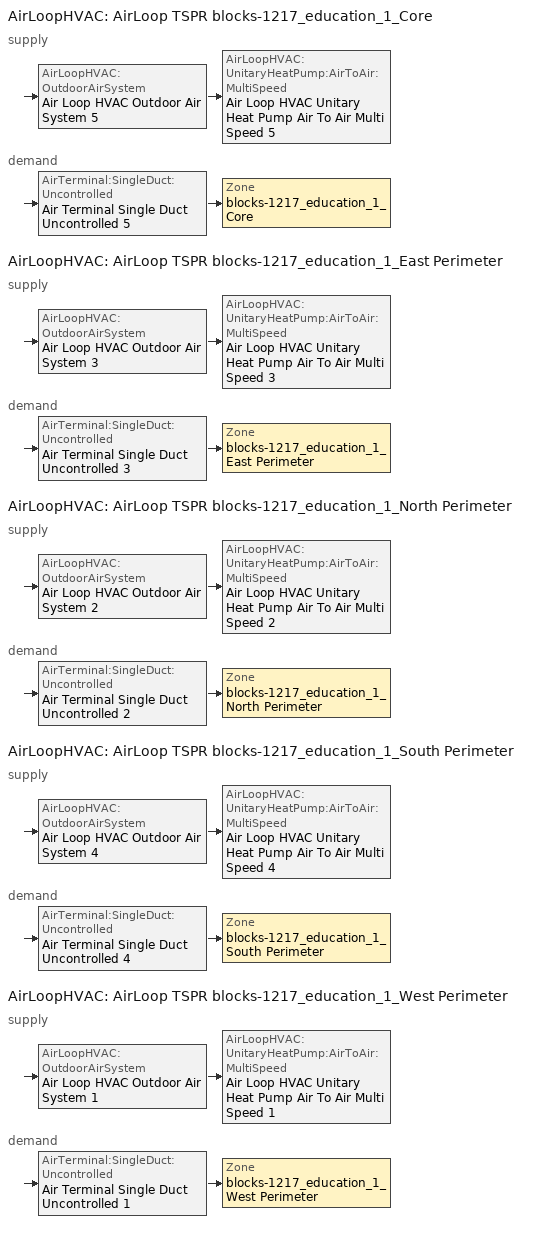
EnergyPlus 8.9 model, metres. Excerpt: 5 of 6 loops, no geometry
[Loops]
AirLoopHVAC 'AirLoop TSPR blocks-1217_education_1_Core'
 supply: AirLoopHVAC:OutdoorAirSystem 'Air Loop HVAC Outdoor Air System 5' > AirLoopHVAC:UnitaryHeatPump:AirToAir:MultiSpeed 'Air Loop HVAC Unitary Heat Pump Air To Air Multi Speed 5'
 demand: AirTerminal:SingleDuct:Uncontrolled 'Air Terminal Single Duct Uncontrolled 5' > Zone 'blocks-1217_education_1_Core'
AirLoopHVAC 'AirLoop TSPR blocks-1217_education_1_East Perimeter'
 supply: AirLoopHVAC:OutdoorAirSystem 'Air Loop HVAC Outdoor Air System 3' > AirLoopHVAC:UnitaryHeatPump:AirToAir:MultiSpeed 'Air Loop HVAC Unitary Heat Pump Air To Air Multi Speed 3'
 demand: AirTerminal:SingleDuct:Uncontrolled 'Air Terminal Single Duct Uncontrolled 3' > Zone 'blocks-1217_education_1_East Perimeter'
AirLoopHVAC 'AirLoop TSPR blocks-1217_education_1_North Perimeter'
 supply: AirLoopHVAC:OutdoorAirSystem 'Air Loop HVAC Outdoor Air System 2' > AirLoopHVAC:UnitaryHeatPump:AirToAir:MultiSpeed 'Air Loop HVAC Unitary Heat Pump Air To Air Multi Speed 2'
 demand: AirTerminal:SingleDuct:Uncontrolled 'Air Terminal Single Duct Uncontrolled 2' > Zone 'blocks-1217_education_1_North Perimeter'
AirLoopHVAC 'AirLoop TSPR blocks-1217_education_1_South Perimeter'
 supply: AirLoopHVAC:OutdoorAirSystem 'Air Loop HVAC Outdoor Air System 4' > AirLoopHVAC:UnitaryHeatPump:AirToAir:MultiSpeed 'Air Loop HVAC Unitary Heat Pump Air To Air Multi Speed 4'
 demand: AirTerminal:SingleDuct:Uncontrolled 'Air Terminal Single Duct Uncontrolled 4' > Zone 'blocks-1217_education_1_South Perimeter'
AirLoopHVAC 'AirLoop TSPR blocks-1217_education_1_West Perimeter'
 supply: AirLoopHVAC:OutdoorAirSystem 'Air Loop HVAC Outdoor Air System 1' > AirLoopHVAC:UnitaryHeatPump:AirToAir:MultiSpeed 'Air Loop HVAC Unitary Heat Pump Air To Air Multi Speed 1'
 demand: AirTerminal:SingleDuct:Uncontrolled 'Air Terminal Single Duct Uncontrolled 1' > Zone 'blocks-1217_education_1_West Perimeter'
[ZoneControl:Thermostat] Control Object Type 1=ThermostatSetpoint:DualSetpoint
Name | Zone or ZoneList | Control Type Schedule | Control Name 1
blocks-1217_education_1_Core Thermostat | blocks-1217_education_1_Core | blocks-1217_education_1_Core Thermostat Schedule | Thermostat Setpoint Dual Setpoint 5
blocks-1217_education_1_East Perimeter Thermostat | blocks-1217_education_1_East Perimeter | blocks-1217_education_1_East Perimeter Thermostat Schedule | Thermostat Setpoint Dual Setpoint 3
blocks-1217_education_1_North Perimeter Thermostat | blocks-1217_education_1_North Perimeter | blocks-1217_education_1_North Perimeter Thermostat Schedule | Thermostat Setpoint Dual Setpoint 2
blocks-1217_education_1_South Perimeter Thermostat | blocks-1217_education_1_South Perimeter | blocks-1217_education_1_South Perimeter Thermostat Schedule | Thermostat Setpoint Dual Setpoint 4
blocks-1217_education_1_West Perimeter Thermostat | blocks-1217_education_1_West Perimeter | blocks-1217_education_1_West Perimeter Thermostat Schedule | Thermostat Setpoint Dual Setpoint 1
[ThermostatSetpoint:DualSetpoint] Heating Setpoint Temperature Schedule=PNNL_Asset_Rating_School_Heating_Schedule; Cooling Setpoint Temperature Schedule=PNNL_Asset_Rating_School_Cooling_Schedule
Thermostat Setpoint Dual Setpoint 5; Thermostat Setpoint Dual Setpoint 3; Thermostat Setpoint Dual Setpoint 2; Thermostat Setpoint Dual Setpoint 4; Thermostat Setpoint Dual Setpoint 1
[AirTerminal:SingleDuct:Uncontrolled] Availability Schedule=Always_On; Maximum Air Flow Rate {m3/s}=AutoSize
Air Terminal Single Duct Uncontrolled 5; Air Terminal Single Duct Uncontrolled 3; Air Terminal Single Duct Uncontrolled 2; Air Terminal Single Duct Uncontrolled 4; Air Terminal Single Duct Uncontrolled 1
[Zone equipment]
blocks-1217_education_1_Core: Air Terminal Single Duct Uncontrolled 5
blocks-1217_education_1_East Perimeter: Air Terminal Single Duct Uncontrolled 3
blocks-1217_education_1_North Perimeter: Air Terminal Single Duct Uncontrolled 2
blocks-1217_education_1_South Perimeter: Air Terminal Single Duct Uncontrolled 4
blocks-1217_education_1_West Perimeter: Air Terminal Single Duct Uncontrolled 1
[Sizing:Zone] Zone Cooling Design Supply Air Temperature Input Method=SupplyAirTemperature; Zone Cooling Design Supply Air Temperature {C}=14; Zone Cooling Design Supply Air Temperature Difference {deltaC}=11.11; Zone Heating Design Supply Air Temperature Input Method=SupplyAirTemperature; Zone Heating Design Supply Air Temperature {C}=40; Zone Heating Design Supply Air Temperature Difference {deltaC}=11.11; Zone Cooling Design Supply Air Humidity Ratio {kgWater/kgDryAir}=0.0085; Zone Heating Design Supply Air Humidity Ratio {kgWater/kgDryAir}=0.008; Design Specification Outdoor Air Object=PNNL_Asset_Rating_School_Outdoor_Air; Cooling Design Air Flow Method=DesignDay; Cooling Design Air Flow Rate {m3/s}=0; Cooling Minimum Air Flow per Zone Floor Area {m3/s-m2}=0.000762; Cooling Minimum Air Flow {m3/s}=0; Cooling Minimum Air Flow Fraction=0; Heating Design Air Flow Method=DesignDay; Heating Design Air Flow Rate {m3/s}=0; Heating Maximum Air Flow per Zone Floor Area {m3/s-m2}=0.002032; Heating Maximum Air Flow {m3/s}=0.141576; Heating Maximum Air Flow Fraction=0.3; Account for Dedicated Outdoor Air System=No
Name | Design Specification Zone Air Distribution Object
blocks-1217_education_1_Core | blocks-1217_education_1_Core Design Spec Zone Air Dist
blocks-1217_education_1_East Perimeter | blocks-1217_education_1_East Perimeter Design Spec Zone Air Dist
blocks-1217_education_1_North Perimeter | blocks-1217_education_1_North Perimeter Design Spec Zone Air Dist
blocks-1217_education_1_South Perimeter | blocks-1217_education_1_South Perimeter Design Spec Zone Air Dist
blocks-1217_education_1_West Perimeter | blocks-1217_education_1_West Perimeter Design Spec Zone Air Dist
[DesignSpecification:ZoneAirDistribution] Zone Air Distribution Effectiveness in Cooling Mode=1; Zone Air Distribution Effectiveness in Heating Mode=1
blocks-1217_education_1_Core Design Spec Zone Air Dist; blocks-1217_education_1_East Perimeter Design Spec Zone Air Dist; blocks-1217_education_1_North Perimeter Design Spec Zone Air Dist; blocks-1217_education_1_South Perimeter Design Spec Zone Air Dist; blocks-1217_education_1_West Perimeter Design Spec Zone Air Dist
[Controller:MechanicalVentilation] Availability Schedule=PNNL_Asset_Rating_School_Occupancy_Schedule; Demand Controlled Ventilation=No; System Outdoor Air Method=ZoneSum; Design Specification Outdoor Air Object Name 1=PNNL_Asset_Rating_School_Outdoor_Air
Name | Zone Name 1 | Design Specification Zone Air Distribution Object Name 1
Controller Mechanical Ventilation 5 | blocks-1217_education_1_Core | blocks-1217_education_1_Core Design Spec Zone Air Dist
Controller Mechanical Ventilation 3 | blocks-1217_education_1_East Perimeter | blocks-1217_education_1_East Perimeter Design Spec Zone Air Dist
Controller Mechanical Ventilation 2 | blocks-1217_education_1_North Perimeter | blocks-1217_education_1_North Perimeter Design Spec Zone Air Dist
Controller Mechanical Ventilation 4 | blocks-1217_education_1_South Perimeter | blocks-1217_education_1_South Perimeter Design Spec Zone Air Dist
Controller Mechanical Ventilation 1 | blocks-1217_education_1_West Perimeter | blocks-1217_education_1_West Perimeter Design Spec Zone Air Dist
[DesignSpecification:OutdoorAir]
PNNL_Asset_Rating_School_Outdoor_Air: Outdoor Air Method=Sum; Outdoor Air Flow per Person {m3/s-person}=0; Outdoor Air Flow per Zone Floor Area {m3/s-m2}=0.00197968; Outdoor Air Flow per Zone {m3/s}=0; Outdoor Air Flow Air Changes per Hour {1/hr}=0
[AirLoopHVAC] Design Supply Air Flow Rate {m3/s}=AutoSize
AirLoop TSPR blocks-1217_education_1_Core; AirLoop TSPR blocks-1217_education_1_East Perimeter; AirLoop TSPR blocks-1217_education_1_North Perimeter; AirLoop TSPR blocks-1217_education_1_South Perimeter; AirLoop TSPR blocks-1217_education_1_West Perimeter
[Sizing:System] Type of Load to Size On=Sensible; Design Outdoor Air Flow Rate {m3/s}=Autosize; Central Heating Maximum System Air Flow Ratio=1; Preheat Design Temperature {C}=7; Preheat Design Humidity Ratio {kgWater/kgDryAir}=0.008; Precool Design Temperature {C}=12.8; Precool Design Humidity Ratio {kgWater/kgDryAir}=0.008; Central Cooling Design Supply Air Temperature {C}=12.78; Central Heating Design Supply Air Temperature {C}=40; Type of Zone Sum to Use=NonCoincident; 100% Outdoor Air in Cooling=No; 100% Outdoor Air in Heating=No; Central Cooling Design Supply Air Humidity Ratio {kgWater/kgDryAir}=0.0085; Central Heating Design Supply Air Humidity Ratio {kgWater/kgDryAir}=0.008; Cooling Supply Air Flow Rate Method=DesignDay; Cooling Supply Air Flow Rate {m3/s}=0; Cooling Supply Air Flow Rate Per Floor Area {m3/s-m2}=0.00996765; Cooling Fraction of Autosized Cooling Supply Air Flow Rate=1; Cooling Supply Air Flow Rate Per Unit Cooling Capacity {m3/s-W}=3.94755e-05; Heating Supply Air Flow Rate Method=DesignDay; Heating Supply Air Flow Rate {m3/s}=0; Heating Supply Air Flow Rate Per Floor Area {m3/s-m2}=0.00996765; Heating Fraction of Autosized Heating Supply Air Flow Rate=1; Heating Fraction of Autosized Cooling Supply Air Flow Rate=1; Heating Supply Air Flow Rate Per Unit Heating Capacity {m3/s-W}=3.15882e-05; System Outdoor Air Method=ZoneSum; Zone Maximum Outdoor Air Fraction=1; Cooling Design Capacity Method=CoolingDesignCapacity; Cooling Design Capacity {W}=Autosize; Cooling Design Capacity Per Floor Area {W/m2}=234.7; Fraction of Autosized Cooling Design Capacity=1; Heating Design Capacity Method=HeatingDesignCapacity; Heating Design Capacity {W}=Autosize; Heating Design Capacity Per Floor Area {W/m2}=157; Fraction of Autosized Heating Design Capacity=1; Central Cooling Capacity Control Method=OnOff
AirLoop TSPR blocks-1217_education_1_Core; AirLoop TSPR blocks-1217_education_1_East Perimeter; AirLoop TSPR blocks-1217_education_1_North Perimeter; AirLoop TSPR blocks-1217_education_1_South Perimeter; AirLoop TSPR blocks-1217_education_1_West Perimeter
[AvailabilityManager:NightCycle] Applicability Schedule=Always On Discrete; Fan Schedule=PNNL_Asset_Rating_School_Hvac_Schedule; Control Type=CycleOnAny; Thermostat Tolerance {deltaC}=0.2; Cycling Run Time Control Type=FixedRunTime; Cycling Run Time {s}=3600
Name | Control Zone or Zone List
Availability Manager Night Cycle 5 | blocks-1217_education_1_Core
Availability Manager Night Cycle 3 | blocks-1217_education_1_East Perimeter
Availability Manager Night Cycle 2 | blocks-1217_education_1_North Perimeter
Availability Manager Night Cycle 4 | blocks-1217_education_1_South Perimeter
Availability Manager Night Cycle 1 | blocks-1217_education_1_West Perimeter
[Controller:OutdoorAir] Minimum Outdoor Air Flow Rate {m3/s}=0; Maximum Outdoor Air Flow Rate {m3/s}=Autosize; Economizer Control Type=DifferentialDryBulb; Economizer Control Action Type=ModulateFlow; Economizer Maximum Limit Dry-Bulb Temperature {C}=28; Economizer Maximum Limit Enthalpy {J/kg}=64000; Economizer Minimum Limit Dry-Bulb Temperature {C}=-100; Lockout Type=LockoutWithHeating; Minimum Limit Type=FixedMinimum; Minimum Outdoor Air Schedule=PNNL_Asset_Rating_School_Occupancy_Schedule; Maximum Fraction of Outdoor Air Schedule=Economizer Efficiency Schedule; High Humidity Control=No; Control High Indoor Humidity Based on Outdoor Humidity Ratio=Yes; Heat Recovery Bypass Control Type=BypassWhenOAFlowGreaterThanMinimum
Name | Mechanical Ventilation Controller
Controller Outdoor Air 5 | Controller Mechanical Ventilation 5
Controller Outdoor Air 3 | Controller Mechanical Ventilation 3
Controller Outdoor Air 2 | Controller Mechanical Ventilation 2
Controller Outdoor Air 4 | Controller Mechanical Ventilation 4
Controller Outdoor Air 1 | Controller Mechanical Ventilation 1
[HeatExchanger:AirToAir:SensibleAndLatent] Availability Schedule=Always On Discrete; Nominal Supply Air Flow Rate {m3/s}=Autosize; Sensible Effectiveness at 100% Heating Air Flow=0.7; Latent Effectiveness at 100% Heating Air Flow=0; Sensible Effectiveness at 75% Heating Air Flow=0.7; Latent Effectiveness at 75% Heating Air Flow=0; Sensible Effectiveness at 100% Cooling Air Flow=0.7; Latent Effectiveness at 100% Cooling Air Flow=0; Sensible Effectiveness at 75% Cooling Air Flow=0.7; Latent Effectiveness at 75% Cooling Air Flow=0; Nominal Electric Power {W}=0; Supply Air Outlet Temperature Control=Yes; Heat Exchanger Type=Plate; Frost Control Type=None; Threshold Temperature {C}=1.7; Economizer Lockout=Yes
AirLoop TSPR blocks-1217_education_1_Core 1; AirLoop TSPR blocks-1217_education_1_East Perimeter 1; AirLoop TSPR blocks-1217_education_1_North Perimeter 1; AirLoop TSPR blocks-1217_education_1_South Perimeter 1; AirLoop TSPR blocks-1217_education_1_West Perimeter 1
[SetpointManager:Scheduled] Control Variable=Temperature; Schedule=DOAS Compact Sched - 60 F
DOAS Setpoint Manager Sched 4; DOAS Setpoint Manager Sched 2; DOAS Setpoint Manager Sched 1; DOAS Setpoint Manager Sched 3; DOAS Setpoint Manager Sched
[SetpointManager:MixedAir] Control Variable=Temperature
Setpoint Manager Mixed Air 5; Setpoint Manager Mixed Air 3; Setpoint Manager Mixed Air 2; Setpoint Manager Mixed Air 4; Setpoint Manager Mixed Air 1
[AirLoopHVAC:UnitaryHeatPump:AirToAir:MultiSpeed] Supply Air Fan Placement=BlowThrough; Supply Air Fan Operating Mode Schedule=Always_On; Minimum Outdoor Dry-Bulb Temperature for Compressor Operation {C}=-8; Maximum Supply Air Temperature from Supplemental Heater {C}=AutoSize; Maximum Outdoor Dry-Bulb Temperature for Supplemental Heater Operation {C}=4.4; Auxiliary On-Cycle Electric Power {W}=0; Auxiliary Off-Cycle Electric Power {W}=0; Design Heat Recovery Water Flow Rate {m3/s}=0; Maximum Temperature for Heat Recovery {C}=80; No Load Supply Air Flow Rate {m3/s}=AutoSize; Number of Speeds for Heating=2; Number of Speeds for Cooling=2; Heating Speed 1 Supply Air Flow Rate {m3/s}=AutoSize; Heating Speed 2 Supply Air Flow Rate {m3/s}=AutoSize; Heating Speed 3 Supply Air Flow Rate {m3/s}=AutoSize; Heating Speed 4 Supply Air Flow Rate {m3/s}=AutoSize; Cooling Speed 1 Supply Air Flow Rate {m3/s}=AutoSize; Cooling Speed 2 Supply Air Flow Rate {m3/s}=AutoSize; Cooling Speed 3 Supply Air Flow Rate {m3/s}=AutoSize; Cooling Speed 4 Supply Air Flow Rate {m3/s}=AutoSize
Name | Controlling Zone or Thermostat Location | Supply Air Fan | Heating Coil | Cooling Coil | Supplemental Heating Coil
Air Loop HVAC Unitary Heat Pump Air To Air Multi Speed 5 | blocks-1217_education_1_Core | Fan for blocks-1217_education_1_Core | Coil Heating DX Multi Speed 5 | Coil Cooling DX Multi Speed 5 | Coil Heating Electric 5
Air Loop HVAC Unitary Heat Pump Air To Air Multi Speed 3 | blocks-1217_education_1_East Perimeter | Fan for blocks-1217_education_1_East Perimeter | Coil Heating DX Multi Speed 3 | Coil Cooling DX Multi Speed 3 | Coil Heating Electric 3
Air Loop HVAC Unitary Heat Pump Air To Air Multi Speed 2 | blocks-1217_education_1_North Perimeter | Fan for blocks-1217_education_1_North Perimeter | Coil Heating DX Multi Speed 2 | Coil Cooling DX Multi Speed 2 | Coil Heating Electric 2
Air Loop HVAC Unitary Heat Pump Air To Air Multi Speed 4 | blocks-1217_education_1_South Perimeter | Fan for blocks-1217_education_1_South Perimeter | Coil Heating DX Multi Speed 4 | Coil Cooling DX Multi Speed 4 | Coil Heating Electric 4
Air Loop HVAC Unitary Heat Pump Air To Air Multi Speed 1 | blocks-1217_education_1_West Perimeter | Fan for blocks-1217_education_1_West Perimeter | Coil Heating DX Multi Speed 1 | Coil Cooling DX Multi Speed 1 | Coil Heating Electric 1
[Coil:Cooling:DX:MultiSpeed] Availability Schedule=Always_On; Condenser Type=AirCooled; Apply Part Load Fraction to Speeds Greater than 1=No; Apply Latent Degradation to Speeds Greater than 1=No; Crankcase Heater Capacity {W}=0; Maximum Outdoor Dry-Bulb Temperature for Crankcase Heater Operation {C}=10; Basin Heater Capacity {W/K}=0; Basin Heater Setpoint Temperature {C}=2; Fuel Type=Electricity; Number of Speeds=2; Speed Gross Rated Total Cooling Capacity 1 {W}=AutoSize; Speed Gross Rated Sensible Heat Ratio 1=AutoSize; Speed Gross Rated Cooling COP 1 {W/W}=3.83; Speed Rated Air Flow Rate 1 {m3/s}=AutoSize; Speed Rated Evaporator Fan Power Per Volume Flow Rate 1 {W/(m3/s)}=773.3; Speed Nominal Time for Condensate Removal to Begin 1 {s}=0; Speed Ratio of Initial Moisture Evaporation Rate and Steady State Latent Capacity 1=0; Speed Maximum Cycling Rate 1 {cycles/hr}=0; Speed Latent Capacity Time Constant 1 {s}=0; Speed Rated Waste Heat Fraction of Power Input 1=0.5; Speed Evaporative Condenser Effectiveness 1=0.9; Speed Evaporative Condenser Air Flow Rate 1 {m3/s}=AutoSize; Speed Rated Evaporative Condenser Pump Power Consumption 1 {W}=AutoSize; Speed Gross Rated Total Cooling Capacity 2 {W}=AutoSize; Speed Gross Rated Sensible Heat Ratio 2=AutoSize; Speed Gross Rated Cooling COP 2 {W/W}=3.83; Speed Rated Air Flow Rate 2 {m3/s}=AutoSize; Speed Rated Evaporator Fan Power Per Volume Flow Rate 2 {W/(m3/s)}=773.3; Speed Nominal Time for Condensate Removal to Begin 2 {s}=0; Speed Ratio of Initial Moisture Evaporation Rate and Steady State Latent Capacity 2=0; Speed Maximum Cycling Rate 2 {cycles/hr}=0; Speed Latent Capacity Time Constant 2 {s}=0; Speed Rated Waste Heat Fraction of Power Input 2=0.5; Speed Evaporative Condenser Effectiveness 2=0.9; Speed Evaporative Condenser Air Flow Rate 2 {m3/s}=AutoSize; Speed Rated Evaporative Condenser Pump Power Consumption 2 {W}=AutoSize
Name | Speed Total Cooling Capacity Function of Temperature Curve Name 1 | Speed Total Cooling Capacity Function of Flow Fraction Curve Name 1 | Speed Energy Input Ratio Function of Temperature Curve Name 1 | Speed Energy Input Ratio Function of Flow Fraction Curve Name 1 | Speed Part Load Fraction Correlation Curve Name 1 | Speed Waste Heat Function of Temperature Curve Name 1 | Speed Total Cooling Capacity Function of Temperature Curve Name 2 | Speed Total Cooling Capacity Function of Flow Fraction Curve Name 2 | Speed Energy Input Ratio Function of Temperature Curve Name 2 | Speed Energy Input Ratio Function of Flow Fraction Curve Name 2 | Speed Part Load Fraction Correlation Curve Name 2 | Speed Waste Heat Function of Temperature Curve Name 2
Coil Cooling DX Multi Speed 5 | Curve Biquadratic 17 | Curve Quadratic 21 | Curve Biquadratic 18 | Curve Quadratic 22 | Curve Quadratic 23 | Curve Biquadratic 19 | Curve Biquadratic 17 | Curve Quadratic 21 | Curve Biquadratic 18 | Curve Quadratic 22 | Curve Quadratic 23 | Curve Biquadratic 19
Coil Cooling DX Multi Speed 3 | Curve Biquadratic 9 | Curve Quadratic 11 | Curve Biquadratic 10 | Curve Quadratic 12 | Curve Quadratic 13 | Curve Biquadratic 11 | Curve Biquadratic 9 | Curve Quadratic 11 | Curve Biquadratic 10 | Curve Quadratic 12 | Curve Quadratic 13 | Curve Biquadratic 11
Coil Cooling DX Multi Speed 2 | Curve Biquadratic 5 | Curve Quadratic 6 | Curve Biquadratic 6 | Curve Quadratic 7 | Curve Quadratic 8 | Curve Biquadratic 7 | Curve Biquadratic 5 | Curve Quadratic 6 | Curve Biquadratic 6 | Curve Quadratic 7 | Curve Quadratic 8 | Curve Biquadratic 7
Coil Cooling DX Multi Speed 4 | Curve Biquadratic 13 | Curve Quadratic 16 | Curve Biquadratic 14 | Curve Quadratic 17 | Curve Quadratic 18 | Curve Biquadratic 15 | Curve Biquadratic 13 | Curve Quadratic 16 | Curve Biquadratic 14 | Curve Quadratic 17 | Curve Quadratic 18 | Curve Biquadratic 15
Coil Cooling DX Multi Speed 1 | Curve Biquadratic 1 | Curve Quadratic 1 | Curve Biquadratic 2 | Curve Quadratic 2 | Curve Quadratic 3 | Curve Biquadratic 3 | Curve Biquadratic 1 | Curve Quadratic 1 | Curve Biquadratic 2 | Curve Quadratic 2 | Curve Quadratic 3 | Curve Biquadratic 3
[Coil:Heating:DX:MultiSpeed] Availability Schedule=Always_On; Minimum Outdoor Dry-Bulb Temperature for Compressor Operation {C}=-12.22; Crankcase Heater Capacity {W}=30; Maximum Outdoor Dry-Bulb Temperature for Crankcase Heater Operation {C}=4.4; Defrost Energy Input Ratio Function of Temperature Curve=DefrostCurve; Maximum Outdoor Dry-Bulb Temperature for Defrost Operation {C}=1.67; Defrost Strategy=ReverseCycle; Defrost Control=OnDemand; Defrost Time Period Fraction=0.058333; Resistive Defrost Heater Capacity {W}=AutoSize; Apply Part Load Fraction to Speeds Greater than 1=No; Fuel Type=Electricity; Region number for Calculating HSPF=4; Number of Speeds=2; Speed Gross Rated Heating Capacity 1 {W}=AutoSize; Speed Gross Rated Heating COP 1 {W/W}=3.81; Speed Rated Air Flow Rate 1 {m3/s}=AutoSize; Speed Rated Supply Air Fan Power Per Volume Flow Rate 1 {W/(m3/s)}=773.3; Speed Rated Waste Heat Fraction of Power Input 1=0.2; Speed Gross Rated Heating Capacity 2 {W}=AutoSize; Speed Gross Rated Heating COP 2 {W/W}=3.81; Speed Rated Air Flow Rate 2 {m3/s}=AutoSize; Speed Rated Supply Air Fan Power Per Volume Flow Rate 2 {W/(m3/s)}=773.3; Speed Rated Waste Heat Fraction of Power Input 2=0.2
Name | Speed Heating Capacity Function of Temperature Curve Name 1 | Speed Heating Capacity Function of Flow Fraction Curve Name 1 | Speed Energy Input Ratio Function of Temperature Curve Name 1 | Speed Energy Input Ratio Function of Flow Fraction Curve Name 1 | Speed Part Load Fraction Correlation Curve Name 1 | Speed Waste Heat Function of Temperature Curve Name 1 | Speed Heating Capacity Function of Temperature Curve Name 2 | Speed Heating Capacity Function of Flow Fraction Curve Name 2 | Speed Energy Input Ratio Function of Temperature Curve Name 2 | Speed Energy Input Ratio Function of Flow Fraction Curve Name 2 | Speed Part Load Fraction Correlation Curve Name 2 | Speed Waste Heat Function of Temperature Curve Name 2
Coil Heating DX Multi Speed 5 | Curve Cubic 13 | Curve Cubic 14 | Curve Cubic 15 | Curve Quadratic 24 | Curve Quadratic 25 | Curve Biquadratic 20 | Curve Cubic 13 | Curve Cubic 14 | Curve Cubic 15 | Curve Quadratic 24 | Curve Quadratic 25 | Curve Biquadratic 20
Coil Heating DX Multi Speed 3 | Curve Cubic 7 | Curve Cubic 8 | Curve Cubic 9 | Curve Quadratic 14 | Curve Quadratic 15 | Curve Biquadratic 12 | Curve Cubic 7 | Curve Cubic 8 | Curve Cubic 9 | Curve Quadratic 14 | Curve Quadratic 15 | Curve Biquadratic 12
Coil Heating DX Multi Speed 2 | Curve Cubic 4 | Curve Cubic 5 | Curve Cubic 6 | Curve Quadratic 9 | Curve Quadratic 10 | Curve Biquadratic 8 | Curve Cubic 4 | Curve Cubic 5 | Curve Cubic 6 | Curve Quadratic 9 | Curve Quadratic 10 | Curve Biquadratic 8
Coil Heating DX Multi Speed 4 | Curve Cubic 10 | Curve Cubic 11 | Curve Cubic 12 | Curve Quadratic 19 | Curve Quadratic 20 | Curve Biquadratic 16 | Curve Cubic 10 | Curve Cubic 11 | Curve Cubic 12 | Curve Quadratic 19 | Curve Quadratic 20 | Curve Biquadratic 16
Coil Heating DX Multi Speed 1 | Curve Cubic 1 | Curve Cubic 2 | Curve Cubic 3 | Curve Quadratic 4 | Curve Quadratic 5 | Curve Biquadratic 4 | Curve Cubic 1 | Curve Cubic 2 | Curve Cubic 3 | Curve Quadratic 4 | Curve Quadratic 5 | Curve Biquadratic 4
[Fan:ConstantVolume] Availability Schedule=PNNL_Asset_Rating_School_Hvac_Schedule; Fan Total Efficiency=0.5557; Pressure Rise {Pa}=623; Maximum Flow Rate {m3/s}=AutoSize; Motor Efficiency=0.855; Motor In Airstream Fraction=1
Fan for blocks-1217_education_1_Core; Fan for blocks-1217_education_1_East Perimeter; Fan for blocks-1217_education_1_North Perimeter; Fan for blocks-1217_education_1_South Perimeter; Fan for blocks-1217_education_1_West Perimeter
[Coil:Heating:Electric] Availability Schedule=Always_On; Efficiency=1; Nominal Capacity {W}=Autosize
Coil Heating Electric 5; Coil Heating Electric 3; Coil Heating Electric 2; Coil Heating Electric 4; Coil Heating Electric 1
[SetpointManager:SingleZone:Reheat] Control Variable=Temperature; Minimum Supply Air Temperature {C}=12.8; Maximum Supply Air Temperature {C}=40
Name | Control Zone
Setpoint Manager Single Zone Reheat 5 | blocks-1217_education_1_Core
Setpoint Manager Single Zone Reheat 3 | blocks-1217_education_1_East Perimeter
Setpoint Manager Single Zone Reheat 2 | blocks-1217_education_1_North Perimeter
Setpoint Manager Single Zone Reheat 4 | blocks-1217_education_1_South Perimeter
Setpoint Manager Single Zone Reheat 1 | blocks-1217_education_1_West Perimeter
[EnergyManagementSystem:InternalVariable]
Name | Internal Data Index Key | Internal Data Type
B1217_1_Core_FanPressureRise | Fan for blocks-1217_education_1_Core | Fan Nominal Pressure Rise
B1217_1_Core_OADesignFlowVol | blocks-1217_education_1_Core | Zone Outdoor Air Design Volume Flow Rate
B1217_1_East_FanPressureRise | Fan for blocks-1217_education_1_East Perimeter | Fan Nominal Pressure Rise
B1217_1_East_OADesignFlowVol | blocks-1217_education_1_East Perimeter | Zone Outdoor Air Design Volume Flow Rate
B1217_1_North_FanPressureRise | Fan for blocks-1217_education_1_North Perimeter | Fan Nominal Pressure Rise
B1217_1_North_OADesignFlowVol | blocks-1217_education_1_North Perimeter | Zone Outdoor Air Design Volume Flow Rate
B1217_1_South_FanPressureRise | Fan for blocks-1217_education_1_South Perimeter | Fan Nominal Pressure Rise
B1217_1_South_OADesignFlowVol | blocks-1217_education_1_South Perimeter | Zone Outdoor Air Design Volume Flow Rate
B1217_1_West_FanPressureRise | Fan for blocks-1217_education_1_West Perimeter | Fan Nominal Pressure Rise
B1217_1_West_OADesignFlowVol | blocks-1217_education_1_West Perimeter | Zone Outdoor Air Design Volume Flow Rate
[EnergyManagementSystem:Sensor]
Name | Output:Variable or Output:Meter Index Key | Output:Variable or Output:Meter
B1217_1_Core_cool_rtf | Coil Cooling DX Multi Speed 5 | Cooling Coil Runtime Fraction
B1217_1_Core_dat_rqd | Node 60 | System Node Setpoint Temperature
B1217_1_Core_heat_rtf | Coil Heating DX Multi Speed 5 | Heating Coil Runtime Fraction
B1217_1_Core_oa_flow | Node 64 | System Node Standard Density Volume Flow Rate
B1217_1_East_cool_rtf | Coil Cooling DX Multi Speed 3 | Cooling Coil Runtime Fraction
B1217_1_East_dat_rqd | Node 38 | System Node Setpoint Temperature
B1217_1_East_heat_rtf | Coil Heating DX Multi Speed 3 | Heating Coil Runtime Fraction
B1217_1_East_oa_flow | Node 42 | System Node Standard Density Volume Flow Rate
B1217_1_North_cool_rtf | Coil Cooling DX Multi Speed 2 | Cooling Coil Runtime Fraction
B1217_1_North_dat_rqd | Node 27 | System Node Setpoint Temperature
B1217_1_North_heat_rtf | Coil Heating DX Multi Speed 2 | Heating Coil Runtime Fraction
B1217_1_North_oa_flow | Node 31 | System Node Standard Density Volume Flow Rate
B1217_1_South_cool_rtf | Coil Cooling DX Multi Speed 4 | Cooling Coil Runtime Fraction
B1217_1_South_dat_rqd | Node 49 | System Node Setpoint Temperature
B1217_1_South_heat_rtf | Coil Heating DX Multi Speed 4 | Heating Coil Runtime Fraction
B1217_1_South_oa_flow | Node 53 | System Node Standard Density Volume Flow Rate
B1217_1_West_cool_rtf | Coil Cooling DX Multi Speed 1 | Cooling Coil Runtime Fraction
B1217_1_West_dat_rqd | Node 16 | System Node Setpoint Temperature
B1217_1_West_heat_rtf | Coil Heating DX Multi Speed 1 | Heating Coil Runtime Fraction
B1217_1_West_oa_flow | Node 20 | System Node Standard Density Volume Flow Rate
[EnergyManagementSystem:Actuator] Actuated Component Type=Fan; Actuated Component Control Type=Fan Pressure Rise
Name | Actuated Component Unique
B1217_1_Core_Fan_Pressure | Fan for blocks-1217_education_1_Core
B1217_1_East_Fan_Pressure | Fan for blocks-1217_education_1_East Perimeter
B1217_1_North_Fan_Pressure | Fan for blocks-1217_education_1_North Perimeter
B1217_1_South_Fan_Pressure | Fan for blocks-1217_education_1_South Perimeter
B1217_1_West_Fan_Pressure | Fan for blocks-1217_education_1_West Perimeter
[Schedule:Day:Interval]
PNNL_Asset_Rating_School_Heating_Schedule_Week_Day: No, 01:00, 15.56, 02:00, 15.56, 03:00, 15.56, 04:00, 15.56, 05:00, 15.56, 06:00, 15.56, 07:00, 15.56, 08:00, 15.56, 09:00, 21.21, 10:00, 21.21, 11:00, 21.21, 12:00, 21.21, 13:00, 21.21, 14:00, 21.21, 15:00, 21.21, 16:00, 15.56, 17:00, 15.56, 18:00, 15.56, 19:00, 15.56, 20:00, 15.56, 21:00, 15.56, 22:00, 15.56, 23:00, 15.56, 24:00, 15.56
PNNL_Asset_Rating_School_Heating_Schedule_Saturday; PNNL_Asset_Rating_School_Heating_Schedule_Sunday; PNNL_Asset_Rating_School_Heating_Schedule_Summer_Design_Day: No, 01:00, 15.6, 02:00, 15.6, 03:00, 15.6, 04:00, 15.6, 05:00, 15.6, 06:00, 15.6, 07:00, 15.6, 08:00, 15.6, 09:00, 15.6, 10:00, 15.6, 11:00, 15.6, 12:00, 15.6, 13:00, 15.6, 14:00, 15.6, 15:00, 15.6, 16:00, 15.6, 17:00, 15.6, 18:00, 15.6, 19:00, 15.6, 20:00, 15.6, 21:00, 15.6, 22:00, 15.56, 23:00, 15.56, 24:00, 15.56
PNNL_Asset_Rating_School_Heating_Schedule_Winter_Design_Day: No, 01:00, 21.21, 02:00, 21.21, 03:00, 21.21, 04:00, 21.21, 05:00, 21.21, 06:00, 21.21, 07:00, 21.21, 08:00, 21.21, 09:00, 21.21, 10:00, 21.21, 11:00, 21.21, 12:00, 21.21, 13:00, 21.21, 14:00, 21.21, 15:00, 21.21, 16:00, 21.21, 17:00, 21.21, 18:00, 21.21, 19:00, 21.21, 20:00, 21.21, 21:00, 21.21, 22:00, 21.21, 23:00, 21.21, 24:00, 21.21
PNNL_Asset_Rating_School_Cooling_Schedule_Week_Day: No, 01:00, 26.7, 02:00, 26.7, 03:00, 26.7, 04:00, 26.7, 05:00, 26.7, 06:00, 26.7, 07:00, 26.7, 08:00, 26.7, 09:00, 24, 10:00, 24, 11:00, 24, 12:00, 24, 13:00, 24, 14:00, 24, 15:00, 24, 16:00, 26.7, 17:00, 26.7, 18:00, 26.7, 19:00, 26.7, 20:00, 26.7, 21:00, 26.7, 22:00, 26.7, 23:00, 26.7, 24:00, 26.7
PNNL_Asset_Rating_School_Cooling_Schedule_Saturday; PNNL_Asset_Rating_School_Cooling_Schedule_Sunday; PNNL_Asset_Rating_School_Cooling_Schedule_Winter_Design_Day: No, 01:00, 26.7, 02:00, 26.7, 03:00, 26.7, 04:00, 26.7, 05:00, 26.7, 06:00, 26.7, 07:00, 26.7, 08:00, 26.7, 09:00, 26.7, 10:00, 26.7, 11:00, 26.7, 12:00, 26.7, 13:00, 26.7, 14:00, 26.7, 15:00, 26.7, 16:00, 26.7, 17:00, 26.7, 18:00, 26.7, 19:00, 26.7, 20:00, 26.7, 21:00, 26.7, 22:00, 26.7, 23:00, 26.7, 24:00, 26.7
PNNL_Asset_Rating_School_Cooling_Schedule_Summer_Design_Day: No, 01:00, 24, 02:00, 24, 03:00, 24, 04:00, 24, 05:00, 24, 06:00, 24, 07:00, 24, 08:00, 24, 09:00, 24, 10:00, 24, 11:00, 24, 12:00, 24, 13:00, 24, 14:00, 24, 15:00, 24, 16:00, 24, 17:00, 24, 18:00, 24, 19:00, 24, 20:00, 24, 21:00, 24, 22:00, 24, 23:00, 24, 24:00, 24
PNNL_Asset_Rating_School_Occupancy_Schedule_Week_Day: No, 01:00, 0, 02:00, 0, 03:00, 0, 04:00, 0, 05:00, 0, 06:00, 0, 07:00, 0, 08:00, 0.05, 09:00, 0.95, 10:00, 1, 11:00, 1, 12:00, 1, 13:00, 1, 14:00, 1, 15:00, 0.95, 16:00, 0.35, 17:00, 0.35, 18:00, 0.35, 19:00, 0.15, 20:00, 0, 21:00, 0, 22:00, 0, 23:00, 0, 24:00, 0
PNNL_Asset_Rating_School_Occupancy_Schedule_Saturday; PNNL_Asset_Rating_School_Occupancy_Schedule_Sunday; PNNL_Asset_Rating_School_Occupancy_Schedule_Summer_Saturday; PNNL_Asset_Rating_School_Occupancy_Schedule_Summer_Sunday; PNNL_Asset_Rating_School_Occupancy_Schedule_Winter_Design_Day; PNNL_Asset_Rating_School_Hvac_Schedule_Saturday; PNNL_Asset_Rating_School_Hvac_Schedule_Sunday; PNNL_Asset_Rating_School_Hvac_Schedule_Winter_Design_Day: No, 01:00, 0, 02:00, 0, 03:00, 0, 04:00, 0, 05:00, 0, 06:00, 0, 07:00, 0, 08:00, 0, 09:00, 0, 10:00, 0, 11:00, 0, 12:00, 0, 13:00, 0, 14:00, 0, 15:00, 0, 16:00, 0, 17:00, 0, 18:00, 0, 19:00, 0, 20:00, 0, 21:00, 0, 22:00, 0, 23:00, 0, 24:00, 0
PNNL_Asset_Rating_School_Occupancy_Schedule_Summer_Weekday: No, 01:00, 0, 02:00, 0, 03:00, 0, 04:00, 0, 05:00, 0, 06:00, 0, 07:00, 0, 08:00, 0, 09:00, 0, 10:00, 0.15, 11:00, 0.15, 12:00, 0.15, 13:00, 0.15, 14:00, 0, 15:00, 0, 16:00, 0, 17:00, 0, 18:00, 0, 19:00, 0, 20:00, 0, 21:00, 0, 22:00, 0, 23:00, 0, 24:00, 0
PNNL_Asset_Rating_School_Occupancy_Schedule_Summer_Design_Day: No, 01:00, 1, 02:00, 1, 03:00, 1, 04:00, 1, 05:00, 1, 06:00, 1, 07:00, 1, 08:00, 1, 09:00, 1, 10:00, 1, 11:00, 1, 12:00, 1, 13:00, 1, 14:00, 1, 15:00, 1, 16:00, 1, 17:00, 1, 18:00, 1, 19:00, 1, 20:00, 1, 21:00, 1, 22:00, 1, 23:00, 1, 24:00, 1
Always_On_Default; Always_On_Summer_Design_Day; Always_On_Winter_Design_Day: No, 24:00, 1
PNNL_Asset_Rating_School_Hvac_Schedule_Summer_Design_Day; PNNL_Asset_Rating_School_Hvac_Schedule_Week_Day: No, 01:00, 0, 02:00, 0, 03:00, 0, 04:00, 0, 05:00, 0, 06:00, 0, 07:00, 0, 08:00, 0, 09:00, 1, 10:00, 1, 11:00, 1, 12:00, 1, 13:00, 1, 14:00, 1, 15:00, 1, 16:00, 0, 17:00, 0, 18:00, 0, 19:00, 0, 20:00, 0, 21:00, 0, 22:00, 0, 23:00, 0, 24:00, 0
[Schedule:Week:Daily]
PNNL_Asset_Rating_School_Heating_Schedule Week Rule - Jan1-Jan3: PNNL_Asset_Rating_School_Heating_Schedule_Week_Day, PNNL_Asset_Rating_School_Heating_Schedule_Week_Day, PNNL_Asset_Rating_School_Heating_Schedule_Week_Day, PNNL_Asset_Rating_School_Heating_Schedule_Week_Day, PNNL_Asset_Rating_School_Heating_Schedule_Week_Day, PNNL_Asset_Rating_School_Heating_Schedule_Week_Day, PNNL_Asset_Rating_School_Heating_Schedule_Saturday, PNNL_Asset_Rating_School_Heating_Schedule_Week_Day, PNNL_Asset_Rating_School_Heating_Schedule_Summer_Design_Day, PNNL_Asset_Rating_School_Heating_Schedule_Winter_Design_Day, PNNL_Asset_Rating_School_Heating_Schedule_Week_Day, PNNL_Asset_Rating_School_Heating_Schedule_Week_Day
PNNL_Asset_Rating_School_Heating_Schedule Week Rule - Jan4-Dec31: PNNL_Asset_Rating_School_Heating_Schedule_Sunday, PNNL_Asset_Rating_School_Heating_Schedule_Week_Day, PNNL_Asset_Rating_School_Heating_Schedule_Week_Day, PNNL_Asset_Rating_School_Heating_Schedule_Week_Day, PNNL_Asset_Rating_School_Heating_Schedule_Week_Day, PNNL_Asset_Rating_School_Heating_Schedule_Week_Day, PNNL_Asset_Rating_School_Heating_Schedule_Saturday, PNNL_Asset_Rating_School_Heating_Schedule_Week_Day, PNNL_Asset_Rating_School_Heating_Schedule_Summer_Design_Day, PNNL_Asset_Rating_School_Heating_Schedule_Winter_Design_Day, PNNL_Asset_Rating_School_Heating_Schedule_Week_Day, PNNL_Asset_Rating_School_Heating_Schedule_Week_Day
PNNL_Asset_Rating_School_Cooling_Schedule Week Rule - Jan1-Jan3: PNNL_Asset_Rating_School_Cooling_Schedule_Week_Day, PNNL_Asset_Rating_School_Cooling_Schedule_Week_Day, PNNL_Asset_Rating_School_Cooling_Schedule_Week_Day, PNNL_Asset_Rating_School_Cooling_Schedule_Week_Day, PNNL_Asset_Rating_School_Cooling_Schedule_Week_Day, PNNL_Asset_Rating_School_Cooling_Schedule_Week_Day, PNNL_Asset_Rating_School_Cooling_Schedule_Saturday, PNNL_Asset_Rating_School_Cooling_Schedule_Week_Day, PNNL_Asset_Rating_School_Cooling_Schedule_Summer_Design_Day, PNNL_Asset_Rating_School_Cooling_Schedule_Winter_Design_Day, PNNL_Asset_Rating_School_Cooling_Schedule_Week_Day, PNNL_Asset_Rating_School_Cooling_Schedule_Week_Day
PNNL_Asset_Rating_School_Cooling_Schedule Week Rule - Jan4-Dec31: PNNL_Asset_Rating_School_Cooling_Schedule_Sunday, PNNL_Asset_Rating_School_Cooling_Schedule_Week_Day, PNNL_Asset_Rating_School_Cooling_Schedule_Week_Day, PNNL_Asset_Rating_School_Cooling_Schedule_Week_Day, PNNL_Asset_Rating_School_Cooling_Schedule_Week_Day, PNNL_Asset_Rating_School_Cooling_Schedule_Week_Day, PNNL_Asset_Rating_School_Cooling_Schedule_Saturday, PNNL_Asset_Rating_School_Cooling_Schedule_Week_Day, PNNL_Asset_Rating_School_Cooling_Schedule_Summer_Design_Day, PNNL_Asset_Rating_School_Cooling_Schedule_Winter_Design_Day, PNNL_Asset_Rating_School_Cooling_Schedule_Week_Day, PNNL_Asset_Rating_School_Cooling_Schedule_Week_Day
PNNL_Asset_Rating_School_Occupancy_Schedule Week Rule - Jan1-Jan3: PNNL_Asset_Rating_School_Occupancy_Schedule_Week_Day, PNNL_Asset_Rating_School_Occupancy_Schedule_Week_Day, PNNL_Asset_Rating_School_Occupancy_Schedule_Week_Day, PNNL_Asset_Rating_School_Occupancy_Schedule_Week_Day, PNNL_Asset_Rating_School_Occupancy_Schedule_Week_Day, PNNL_Asset_Rating_School_Occupancy_Schedule_Week_Day, PNNL_Asset_Rating_School_Occupancy_Schedule_Saturday, PNNL_Asset_Rating_School_Occupancy_Schedule_Week_Day, PNNL_Asset_Rating_School_Occupancy_Schedule_Summer_Design_Day, PNNL_Asset_Rating_School_Occupancy_Schedule_Winter_Design_Day, PNNL_Asset_Rating_School_Occupancy_Schedule_Week_Day, PNNL_Asset_Rating_School_Occupancy_Schedule_Week_Day
PNNL_Asset_Rating_School_Occupancy_Schedule Week Rule - Jan4-Jun27; PNNL_Asset_Rating_School_Occupancy_Schedule Week Rule - Sep6-Dec31: PNNL_Asset_Rating_School_Occupancy_Schedule_Sunday, PNNL_Asset_Rating_School_Occupancy_Schedule_Week_Day, PNNL_Asset_Rating_School_Occupancy_Schedule_Week_Day, PNNL_Asset_Rating_School_Occupancy_Schedule_Week_Day, PNNL_Asset_Rating_School_Occupancy_Schedule_Week_Day, PNNL_Asset_Rating_School_Occupancy_Schedule_Week_Day, PNNL_Asset_Rating_School_Occupancy_Schedule_Saturday, PNNL_Asset_Rating_School_Occupancy_Schedule_Week_Day, PNNL_Asset_Rating_School_Occupancy_Schedule_Summer_Design_Day, PNNL_Asset_Rating_School_Occupancy_Schedule_Winter_Design_Day, PNNL_Asset_Rating_School_Occupancy_Schedule_Week_Day, PNNL_Asset_Rating_School_Occupancy_Schedule_Week_Day
PNNL_Asset_Rating_School_Occupancy_Schedule Week Rule - Jun28-Jul4: PNNL_Asset_Rating_School_Occupancy_Schedule_Sunday, PNNL_Asset_Rating_School_Occupancy_Schedule_Week_Day, PNNL_Asset_Rating_School_Occupancy_Schedule_Summer_Weekday, PNNL_Asset_Rating_School_Occupancy_Schedule_Summer_Weekday, PNNL_Asset_Rating_School_Occupancy_Schedule_Summer_Weekday, PNNL_Asset_Rating_School_Occupancy_Schedule_Summer_Weekday, PNNL_Asset_Rating_School_Occupancy_Schedule_Summer_Saturday, PNNL_Asset_Rating_School_Occupancy_Schedule_Week_Day, PNNL_Asset_Rating_School_Occupancy_Schedule_Summer_Design_Day, PNNL_Asset_Rating_School_Occupancy_Schedule_Winter_Design_Day, PNNL_Asset_Rating_School_Occupancy_Schedule_Week_Day, PNNL_Asset_Rating_School_Occupancy_Schedule_Week_Day
PNNL_Asset_Rating_School_Occupancy_Schedule Week Rule - Jul5-Aug29: PNNL_Asset_Rating_School_Occupancy_Schedule_Summer_Sunday, PNNL_Asset_Rating_School_Occupancy_Schedule_Summer_Weekday, PNNL_Asset_Rating_School_Occupancy_Schedule_Summer_Weekday, PNNL_Asset_Rating_School_Occupancy_Schedule_Summer_Weekday, PNNL_Asset_Rating_School_Occupancy_Schedule_Summer_Weekday, PNNL_Asset_Rating_School_Occupancy_Schedule_Summer_Weekday, PNNL_Asset_Rating_School_Occupancy_Schedule_Summer_Saturday, PNNL_Asset_Rating_School_Occupancy_Schedule_Week_Day, PNNL_Asset_Rating_School_Occupancy_Schedule_Summer_Design_Day, PNNL_Asset_Rating_School_Occupancy_Schedule_Winter_Design_Day, PNNL_Asset_Rating_School_Occupancy_Schedule_Week_Day, PNNL_Asset_Rating_School_Occupancy_Schedule_Week_Day
PNNL_Asset_Rating_School_Occupancy_Schedule Week Rule - Aug30-Sep5: PNNL_Asset_Rating_School_Occupancy_Schedule_Summer_Sunday, PNNL_Asset_Rating_School_Occupancy_Schedule_Summer_Weekday, PNNL_Asset_Rating_School_Occupancy_Schedule_Summer_Weekday, PNNL_Asset_Rating_School_Occupancy_Schedule_Week_Day, PNNL_Asset_Rating_School_Occupancy_Schedule_Week_Day, PNNL_Asset_Rating_School_Occupancy_Schedule_Week_Day, PNNL_Asset_Rating_School_Occupancy_Schedule_Saturday, PNNL_Asset_Rating_School_Occupancy_Schedule_Week_Day, PNNL_Asset_Rating_School_Occupancy_Schedule_Summer_Design_Day, PNNL_Asset_Rating_School_Occupancy_Schedule_Winter_Design_Day, PNNL_Asset_Rating_School_Occupancy_Schedule_Week_Day, PNNL_Asset_Rating_School_Occupancy_Schedule_Week_Day
Always_On Week Rule - Jan1-Dec31: Always_On_Default, Always_On_Default, Always_On_Default, Always_On_Default, Always_On_Default, Always_On_Default, Always_On_Default, Always_On_Default, Always_On_Summer_Design_Day, Always_On_Winter_Design_Day, Always_On_Default, Always_On_Default
PNNL_Asset_Rating_School_Hvac_Schedule Week Rule - Jan1-Jan3: PNNL_Asset_Rating_School_Hvac_Schedule_Week_Day, PNNL_Asset_Rating_School_Hvac_Schedule_Week_Day, PNNL_Asset_Rating_School_Hvac_Schedule_Week_Day, PNNL_Asset_Rating_School_Hvac_Schedule_Week_Day, PNNL_Asset_Rating_School_Hvac_Schedule_Week_Day, PNNL_Asset_Rating_School_Hvac_Schedule_Week_Day, PNNL_Asset_Rating_School_Hvac_Schedule_Saturday, PNNL_Asset_Rating_School_Hvac_Schedule_Week_Day, PNNL_Asset_Rating_School_Hvac_Schedule_Summer_Design_Day, PNNL_Asset_Rating_School_Hvac_Schedule_Winter_Design_Day, PNNL_Asset_Rating_School_Hvac_Schedule_Week_Day, PNNL_Asset_Rating_School_Hvac_Schedule_Week_Day
PNNL_Asset_Rating_School_Hvac_Schedule Week Rule - Jan4-Dec31: PNNL_Asset_Rating_School_Hvac_Schedule_Sunday, PNNL_Asset_Rating_School_Hvac_Schedule_Week_Day, PNNL_Asset_Rating_School_Hvac_Schedule_Week_Day, PNNL_Asset_Rating_School_Hvac_Schedule_Week_Day, PNNL_Asset_Rating_School_Hvac_Schedule_Week_Day, PNNL_Asset_Rating_School_Hvac_Schedule_Week_Day, PNNL_Asset_Rating_School_Hvac_Schedule_Saturday, PNNL_Asset_Rating_School_Hvac_Schedule_Week_Day, PNNL_Asset_Rating_School_Hvac_Schedule_Summer_Design_Day, PNNL_Asset_Rating_School_Hvac_Schedule_Winter_Design_Day, PNNL_Asset_Rating_School_Hvac_Schedule_Week_Day, PNNL_Asset_Rating_School_Hvac_Schedule_Week_Day
[Schedule:Year]
PNNL_Asset_Rating_School_Heating_Schedule: PNNL_Asset_Rating_School_Heating_Schedule Week Rule - Jan1-Jan3, 1, 1, 1, 3, PNNL_Asset_Rating_School_Heating_Schedule Week Rule - Jan4-Dec31, 1, 4, 12, 31
PNNL_Asset_Rating_School_Cooling_Schedule: PNNL_Asset_Rating_School_Cooling_Schedule Week Rule - Jan1-Jan3, 1, 1, 1, 3, PNNL_Asset_Rating_School_Cooling_Schedule Week Rule - Jan4-Dec31, 1, 4, 12, 31
PNNL_Asset_Rating_School_Occupancy_Schedule: PNNL_Asset_Rating_School_Occupancy_Schedule Week Rule - Jan1-Jan3, 1, 1, 1, 3, PNNL_Asset_Rating_School_Occupancy_Schedule Week Rule - Jan4-Jun27, 1, 4, 6, 27, PNNL_Asset_Rating_School_Occupancy_Schedule Week Rule - Jun28-Jul4, 6, 28, 7, 4, PNNL_Asset_Rating_School_Occupancy_Schedule Week Rule - Jul5-Aug29, 7, 5, 8, 29, PNNL_Asset_Rating_School_Occupancy_Schedule Week Rule - Aug30-Sep5, 8, 30, 9, 5, PNNL_Asset_Rating_School_Occupancy_Schedule Week Rule - Sep6-Dec31, 9, 6, 12, 31
Always_On: Always_On Week Rule - Jan1-Dec31, 1, 1, 12, 31
PNNL_Asset_Rating_School_Hvac_Schedule: PNNL_Asset_Rating_School_Hvac_Schedule Week Rule - Jan1-Jan3, 1, 1, 1, 3, PNNL_Asset_Rating_School_Hvac_Schedule Week Rule - Jan4-Dec31, 1, 4, 12, 31
[Schedule:Compact]
blocks-1217_education_1_Core Thermostat Schedule; blocks-1217_education_1_East Perimeter Thermostat Schedule; blocks-1217_education_1_North Perimeter Thermostat Schedule; blocks-1217_education_1_South Perimeter Thermostat Schedule; blocks-1217_education_1_West Perimeter Thermostat Schedule: Through: 12/31, For: AllDays, Until: 24:00, 4
DOAS Compact Sched - 60 F: Through: 12/31, For: AllDays, Until: 24:00, 15.56
Economizer Efficiency Schedule: Through: 12/31, For: AllDays, Until: 24:00, 0.9
[Schedule:Constant]
Always On Discrete: Hourly Value=1
[Curve:Biquadratic]
Name | Coefficient1 Constant | Coefficient2 x | Coefficient3 x**2 | Coefficient4 y | Coefficient5 y**2 | Coefficient6 x*y | Minimum Value of x {BasedOnField A2} | Maximum Value of x {BasedOnField A2} | Minimum Value of y {BasedOnField A3} | Maximum Value of y {BasedOnField A3}
Curve Biquadratic 17; Curve Biquadratic 9; Curve Biquadratic 5; Curve Biquadratic 13; Curve Biquadratic 1 | 0.42415 | 0.04426 | -0.00042 | 0.00333 | -8e-005 | -0.00021 | 17 | 22 | 13 | 46
Curve Biquadratic 18; Curve Biquadratic 10; Curve Biquadratic 6; Curve Biquadratic 14; Curve Biquadratic 2 | 1.23649 | -0.02431 | 0.00057 | -0.01434 | 0.00063 | -0.00038 | 17 | 22 | 13 | 46
Curve Biquadratic 19; Curve Biquadratic 20; Curve Biquadratic 11; Curve Biquadratic 12; Curve Biquadratic 7; Curve Biquadratic 8; Curve Biquadratic 15; Curve Biquadratic 16; Curve Biquadratic 3; Curve Biquadratic 4 | 0 | 0 | 0 | 0 | 0 | 0 | 0 | 1 | 0 | 1
DefrostCurve | 0.297145 | 0.0430933 | -0.000748766 | 0.00597727 | 0.000482112 | -0.000956448 | 12.78 | 23.89 | 21.11 | 46.11
[Curve:Quadratic]
Name | Coefficient1 Constant | Coefficient2 x | Coefficient3 x**2 | Minimum Value of x {BasedOnField A2} | Maximum Value of x {BasedOnField A2}
Curve Quadratic 21; Curve Quadratic 11; Curve Quadratic 6; Curve Quadratic 16; Curve Quadratic 1 | 0.77136 | 0.34053 | -0.11088 | 0.75918 | 1.13877
Curve Quadratic 22; Curve Quadratic 12; Curve Quadratic 7; Curve Quadratic 17; Curve Quadratic 2 | 1.2055 | -0.32953 | 0.12308 | 0.75918 | 1.13877
Curve Quadratic 23; Curve Quadratic 13; Curve Quadratic 8; Curve Quadratic 18; Curve Quadratic 3 | 0.771 | 0.229 | 0 | 0 | 1
Curve Quadratic 24; Curve Quadratic 14; Curve Quadratic 9; Curve Quadratic 19; Curve Quadratic 4 | 1.3824 | -0.4336 | 0.0512 | 0 | 1
Curve Quadratic 25; Curve Quadratic 15; Curve Quadratic 10; Curve Quadratic 20; Curve Quadratic 5 | 0.75 | 0.25 | 0 | 0 | 1
[Curve:Cubic]
Name | Coefficient1 Constant | Coefficient2 x | Coefficient3 x**2 | Coefficient4 x**3 | Minimum Value of x {BasedOnField A2} | Maximum Value of x {BasedOnField A2}
Curve Cubic 13; Curve Cubic 7; Curve Cubic 4; Curve Cubic 10; Curve Cubic 1 | 0.758746 | 0.027626 | 0.000148716 | 3.4992e-06 | -20 | 20
Curve Cubic 14; Curve Cubic 8; Curve Cubic 5; Curve Cubic 11; Curve Cubic 2 | 0.84 | 0.16 | 0 | 0 | 0.5 | 1.5
Curve Cubic 15; Curve Cubic 9; Curve Cubic 6; Curve Cubic 12; Curve Cubic 3 | 1.19248 | -0.0300438 | 0.00103745 | -2.3328e-05 | -20 | 20
